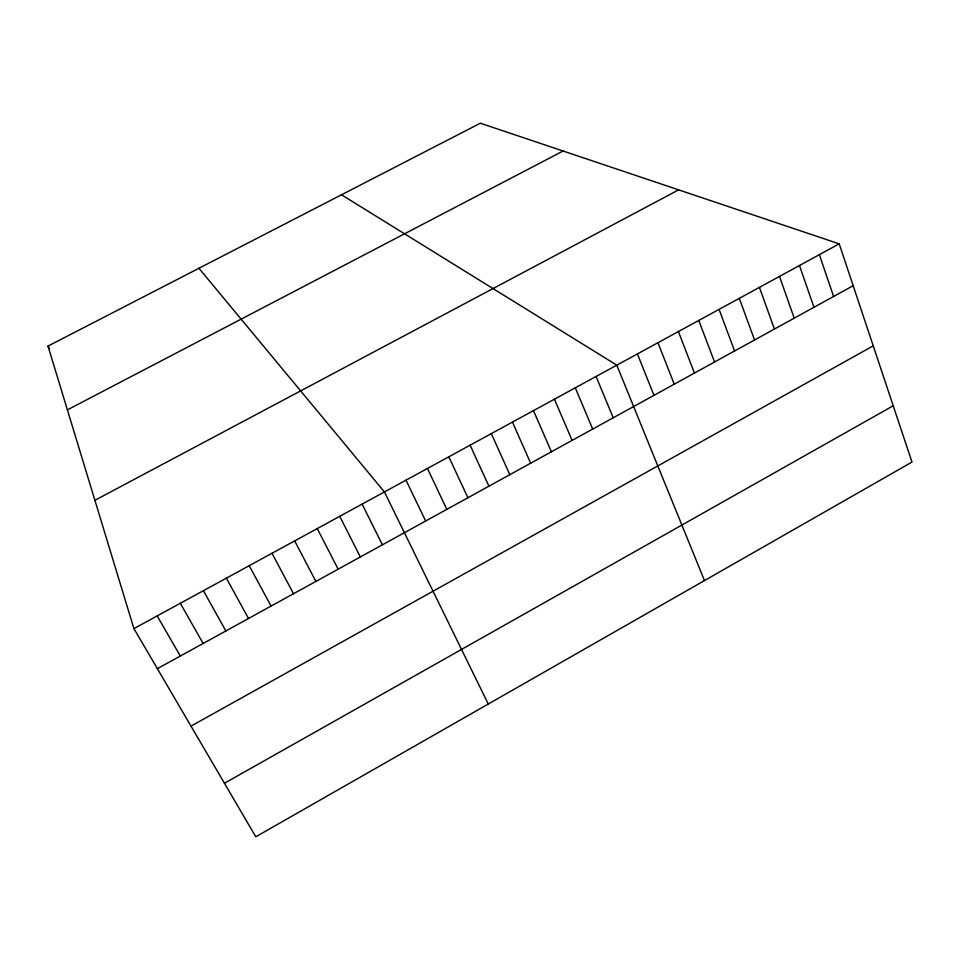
<?xml version="1.0" encoding="UTF-8"?>
<svg xmlns="http://www.w3.org/2000/svg" width="960" height="960" viewBox="0 0 960 960"><rect width="100%" height="100%" fill="white"/><g stroke="black" fill="none" stroke-linecap="round" stroke-linejoin="round"><path stroke-width="1.44" d="M224.448 783.252L893.22 405.78M191.004 726.12L873.24 345.852M157.368 668.664L853.176 285.708M133.908 628.596L839.208 243.84L912 462.072L255.792 836.796L133.908 628.596L48 346.08L480.36 123.204L839.208 243.84M94.896 500.304L678.636 189.864M67.392 409.872L563.076 151.02M341.496 194.784L616.788 365.172L704.484 580.572M198.924 268.272L384.432 491.928L488.268 704.04M157.176 615.9L180.3 656.04M180.336 603.264L203.136 643.476M48 346.08L49.452 348.66M203.4 590.688L225.876 630.96M226.368 578.16L248.52 618.504M249.228 565.68L271.068 606.096M272.004 553.26L293.52 593.736M294.672 540.888L315.876 581.424M317.256 528.576L338.148 569.172M339.744 516.312L360.324 556.968M362.136 504.096L382.404 544.812M405.984 480.168L425.652 521.004M427.44 468.468L446.82 509.352M448.824 456.804L467.904 497.748M470.112 445.188L488.916 486.192M491.316 433.62L509.832 474.672M512.448 422.1L530.676 463.212M533.484 410.616L551.424 451.788M554.436 399.192L572.1 440.4M575.304 387.804L592.692 429.072M596.088 376.464L613.2 417.78M637.404 353.928L653.976 395.34M657.948 342.72L674.256 384.18M678.408 331.56L694.44 373.068M698.784 320.448L714.552 362.004M719.088 309.372L734.592 350.976M739.296 298.344L754.548 339.996M759.432 287.364L774.42 329.052M779.496 276.42L794.22 318.156M799.476 265.512L813.948 307.296M819.384 254.664L833.604 296.484"/></g></svg>
